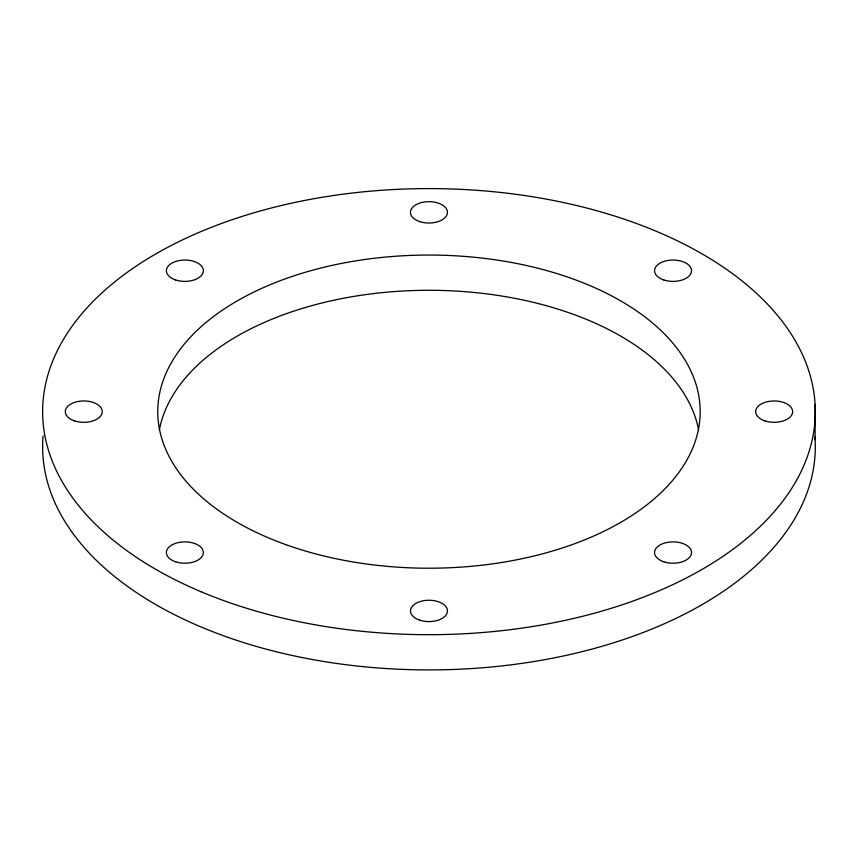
<?xml version="1.0" encoding="UTF-8"?>
<svg xmlns="http://www.w3.org/2000/svg" width="858" height="858" viewBox="0 0 858 858"><rect width="100%" height="100%" fill="white"/><g stroke="black" fill="none" stroke-linecap="round" stroke-linejoin="round"><path stroke-width="1.29" d="M815.1 404.418L815.1 439.65M159.298 430.169A271.214 156.585 0 0 1 428.55 290.283A271.214 156.585 0 0 1 698.541 429.686M814.928 437.054A386.336 223.048 0 0 1 427.992 669.916A386.336 223.048 0 0 1 43.093 435.939M201.094 591.752A386.336 223.048 0 0 0 813.084 435.51A386.336 223.048 0 0 0 272.715 207.647A386.336 223.048 0 0 0 201.094 591.752M286.046 544.712A271.214 156.585 0 0 0 700.042 416.559A271.214 156.585 0 0 0 300.804 273.638A271.214 156.585 0 0 0 286.046 544.712M175.643 279.965A18.49 10.671 0 0 0 203.378 270.72A18.49 10.671 0 0 0 175.643 261.476A18.49 10.671 0 0 0 175.643 279.965M419.723 221.6A18.49 10.671 0 0 0 447.458 212.344A18.49 10.671 0 0 0 419.723 203.099A18.49 10.671 0 0 0 419.723 221.6M663.802 279.965A18.49 10.671 0 0 0 691.537 270.72A18.49 10.671 0 0 0 663.802 261.476A18.49 10.671 0 0 0 663.802 279.965M764.896 420.881A18.49 10.671 0 0 0 792.642 411.636A18.49 10.671 0 0 0 764.896 402.391A18.49 10.671 0 0 0 764.896 420.881M663.802 561.797A18.49 10.671 0 0 0 691.537 552.552A18.49 10.671 0 0 0 663.802 543.307A18.49 10.671 0 0 0 663.802 561.797M419.723 620.173A18.49 10.671 0 0 0 447.458 610.928A18.49 10.671 0 0 0 419.723 601.683A18.49 10.671 0 0 0 419.723 620.173M175.643 561.797A18.49 10.671 0 0 0 203.378 552.552A18.49 10.671 0 0 0 175.643 543.307A18.49 10.671 0 0 0 175.643 561.797M74.539 420.881A18.49 10.671 0 0 0 102.274 411.636A18.49 10.671 0 0 0 74.539 402.391A18.49 10.671 0 0 0 74.539 420.881"/></g></svg>
